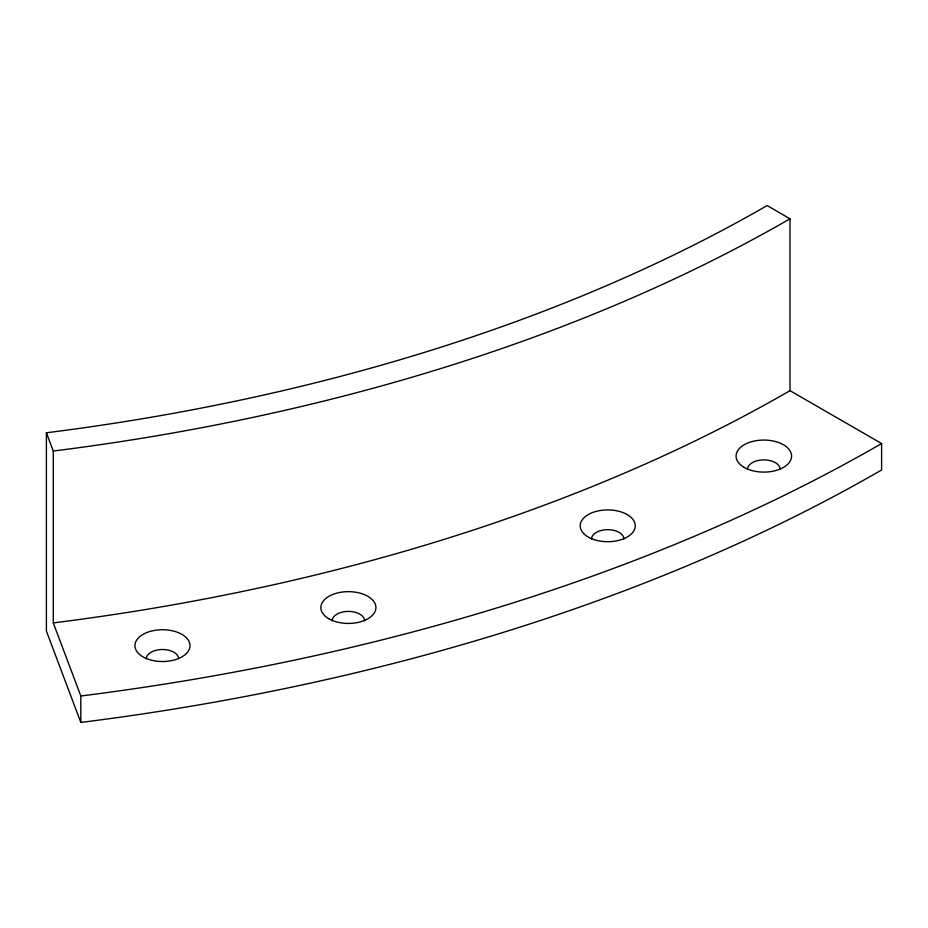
<?xml version="1.0" encoding="UTF-8"?>
<svg xmlns="http://www.w3.org/2000/svg" width="928" height="928" viewBox="0 0 928 928"><rect width="100%" height="100%" fill="white"/><g stroke="black" fill="none" stroke-linecap="round" stroke-linejoin="round"><path stroke-width="1.39" d="M790.006 390.665L790.006 218.788L767.108 205.564A1457.32 841.371 0 0 1 46.4 432.773L46.4 631.086L80.817 722.436A1619.244 934.856 0 0 0 881.6 469.986L881.6 443.549L790.006 390.665A1489.695 860.07 0 0 1 53.279 622.908L80.817 695.988L80.817 722.436M46.4 432.773L53.279 451.043L53.279 622.908M790.006 218.788A1489.695 860.07 0 0 1 53.279 451.043M881.6 443.549A1619.244 934.856 0 0 1 80.817 695.988M146.276 658.857A16.194 9.35 0 0 1 162.47 649.507A16.194 9.35 0 0 1 178.652 658.857M332.201 620.762A16.194 9.35 0 0 1 348.394 611.413A16.194 9.35 0 0 1 364.588 620.762M747.504 469.313A16.321 9.431 0 0 1 763.825 459.894A16.321 9.431 0 0 1 780.158 469.313M591.53 539.029A16.194 9.35 0 0 1 607.724 529.679A16.194 9.35 0 0 1 623.918 539.029M148.7 659.39A27.527 15.892 0 0 0 189.996 645.633A27.527 15.892 0 0 0 148.7 631.864A27.527 15.892 0 0 0 148.7 659.39M328.93 618.779A27.527 15.892 0 0 0 374.982 611.656A27.527 15.892 0 0 0 341.272 592.192A27.527 15.892 0 0 0 328.93 618.779M744.21 467.422A27.759 16.02 0 0 0 790.633 460.242A27.759 16.02 0 0 0 756.645 440.614A27.759 16.02 0 0 0 744.21 467.422M593.966 539.574A27.527 15.892 0 0 0 635.251 525.805A27.527 15.892 0 0 0 593.966 512.047A27.527 15.892 0 0 0 593.966 539.574"/></g></svg>
